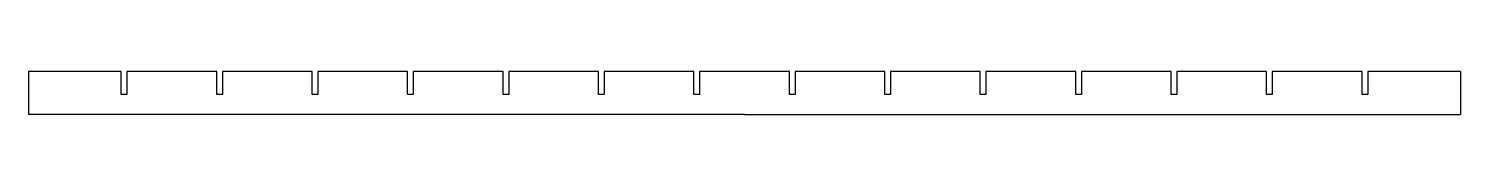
# Model space of a CAD drawing. Header units: millimetres. Extents: x -250 to 250, y 0 to 15.
import ezdxf

# ---------------------------------------------------------------- set-up
doc = ezdxf.new("R2010")
doc.units = ezdxf.units.MM
doc.layers.get('0').update_dxf_attribs({"lineweight": 25, "true_color": 0xffffff})

msp = doc.modelspace()

# ---------------------------------------------------------------- linework, layer by layer
for p, q in [((-217.67, 15), (-250, 15)), ((-250, 15), (-250, 0)), ((-217.67, 7), (-217.67, 15)), ((-184.33, 15), (-215.67, 15)), ((-215.67, 15), (-215.67, 7)), ((-184.33, 7), (-184.33, 15)), ((-151, 15), (-182.33, 15)), ((-182.33, 15), (-182.33, 7)), ((-151, 7), (-151, 15)), ((-117.67, 15), (-149, 15)), ((-149, 15), (-149, 7)), ((-117.67, 7), (-117.67, 15)), ((-84.33, 15), (-115.67, 15)), ((-115.67, 15), (-115.67, 7)), ((-84.33, 7), (-84.33, 15)), ((-51, 15), (-82.33, 15)), ((-82.33, 15), (-82.33, 7)), ((-51, 7), (-51, 15)), ((-17.67, 15), (-49, 15)), ((-49, 15), (-49, 7)), ((-17.67, 7), (-17.67, 15)), ((15.67, 15), (-15.67, 15)), ((-15.67, 15), (-15.67, 7)), ((15.67, 7), (15.67, 15)), ((49, 15), (17.67, 15)), ((17.67, 15), (17.67, 7)), ((49, 7), (49, 15)), ((82.33, 15), (51, 15)), ((51, 15), (51, 7)), ((82.33, 7), (82.33, 15)), ((115.67, 15), (84.33, 15)), ((84.33, 15), (84.33, 7)), ((115.67, 7), (115.67, 15)), ((149, 15), (117.67, 15)), ((117.67, 15), (117.67, 7)), ((149, 7), (149, 15)), ((182.33, 15), (151, 15)), ((151, 15), (151, 7)), ((182.33, 7), (182.33, 15)), ((215.67, 15), (184.33, 15)), ((184.33, 15), (184.33, 7)), ((215.67, 7), (215.67, 15)), ((250, 15), (217.67, 15)), ((217.67, 15), (217.67, 7)), ((250, 15), (250, 0)), ((-215.67, 7), (-217.67, 7)), ((-182.33, 7), (-184.33, 7)), ((-149, 7), (-151, 7)), ((-115.67, 7), (-117.67, 7)), ((-82.33, 7), (-84.33, 7)), ((-49, 7), (-51, 7)), ((-15.67, 7), (-17.67, 7)), ((17.67, 7), (15.67, 7)), ((51, 7), (49, 7)), ((84.33, 7), (82.33, 7)), ((117.67, 7), (115.67, 7)), ((151, 7), (149, 7)), ((184.33, 7), (182.33, 7)), ((217.67, 7), (215.67, 7)), ((0, 0), (-250, 0)), ((0, 0), (250, 0))]:
    msp.add_line(p, q)

doc.saveas('drawing.dxf')
